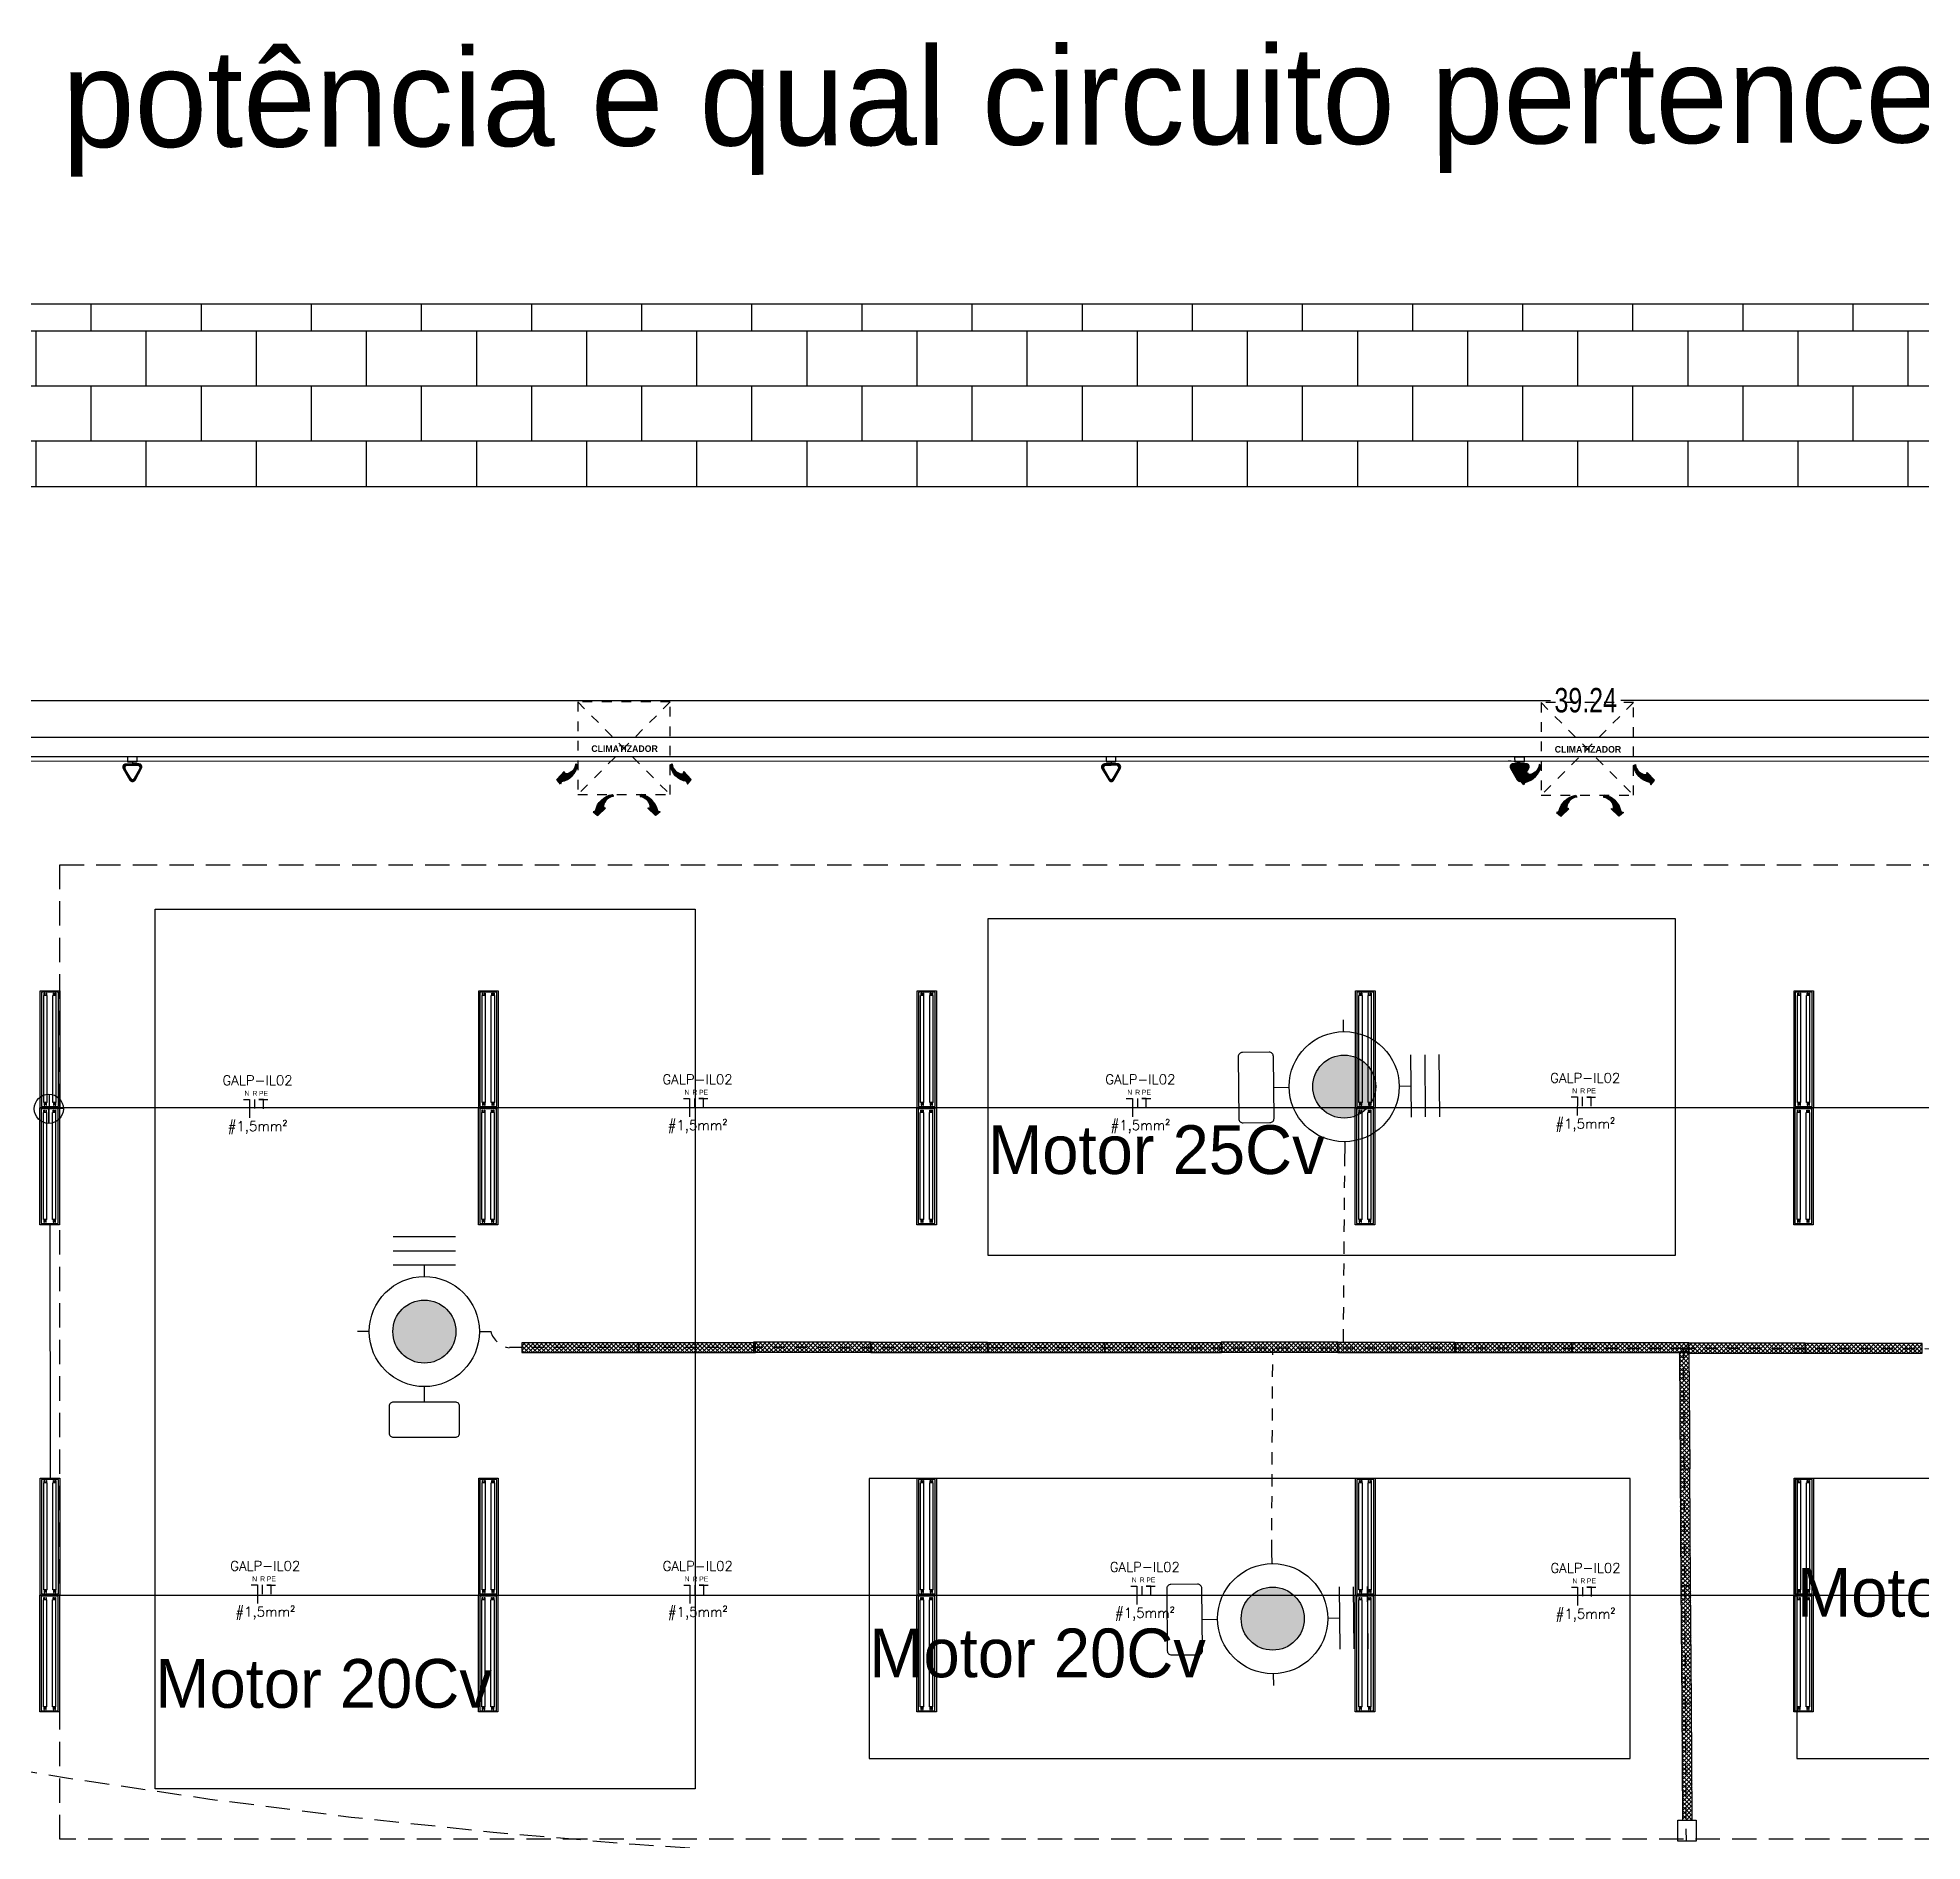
# Model space of a CAD drawing. Header units: metres. Extents: x 2442 to 5008, y 1070 to 2228.
# Drawn here: x 2476.5 to 2495.85, y 1110.85 to 1129.35 of the extents above; entities that cross this region are included whole.
import ezdxf
from ezdxf.enums import TextEntityAlignment as Align

# ---------------------------------------------------------------- set-up
doc = ezdxf.new("R2010")
doc.units = ezdxf.units.M
doc.linetypes.add('HIDDEN', pattern=[0.375, 0.25, -0.125])
doc.linetypes.add('HIDDEN2', pattern=[0.1875, 0.125, -0.0625])
doc.layers.get('Defpoints').update_dxf_attribs({"color": 130})
for name, color, linetype in [('01', 1, 'Continuous'), ('ARQ LAYOUT', 252, 'Continuous'), ('ARQ-COTAS', 1, 'Continuous'), ('ARQ_ELÉTRODUTOS', 2, 'Continuous'), ('ARQ_LAYOUT', 8, 'Continuous'), ('ARQ_PAREDES', 6, 'Continuous'), ('ARQ_PROJECOES', 1, 'HIDDEN'), ('ARQ_TOMADAS', 30, 'Continuous'), ('CEILLING', 5, 'Continuous'), ('ELETROCALHA', 1, 'Continuous'), ('FIACAO', 7, 'Continuous'), ('fluxoinsuflamento', 112, 'Continuous'), ('HATCH_ELETRODUTOS', 7, 'Continuous'), ('INDICACAO_BIT_FIACAO', 10, 'Continuous'), ('INDICACAO_CIRCUITO_FIA', 7, 'Continuous'), ('LUMINÁRIAS RESIDENCIAL', 150, 'Continuous'), ('muro', 50, 'Continuous'), ('TOMADAS 220V RESIDENCIAL', 130, 'Continuous')]:
    doc.layers.add(name, color=color, linetype=linetype)
doc.styles.add('ARIAL', font='arial.ttf')
doc.styles.add('Century G', font='')
doc.styles.add('LOGO 02', font='')
doc.styles.add('Luciene 01', font='swisscl.ttf')
doc.styles.add('ROMANS', font='ROMANS.SHX')
doc.styles.get("Standard").update_dxf_attribs({"font": 'arial.ttf'})
doc.styles.get('Century G').set_extended_font_data('Century Gothic', bold=True)
doc.styles.get('LOGO 02').set_extended_font_data('Bella Donna')
doc.linetypes.add('ELETROCALHA', pattern='A,0.5,-0.2,["=",Standard,S=0.18,R=0,X=-0.15,Y=-0.08],0', length=0.7)
doc.dimstyles.new('LP 50', dxfattribs={"dimscale": 0.5, "dimtxt": 0.5, "dimasz": 0.5, "dimexe": 1, "dimexo": 0.01, "dimgap": 0.05, "dimtad": 0, "dimzin": 0, "dimdsep": 46, "dimtxsty": 'Luciene 01', "dimblk": 'DOT', "dimcen": 1, "dimclrd": 256, "dimclre": 256, "dimclrt": 256, "dimadec": 0, "dimazin": 0, "dimtfac": 1, "dimtofl": 0, "dimtmove": 0, "dimatfit": 3, "dimldrblk": 'DOT', "dimfxl": 1, "dimtolj": 1, "dimtzin": 0, "dimlwd": -1, "dimarcsym": 1})

# ---------------------------------------------------------------- blocks, each defined once
blk = doc.blocks.new('_Dot')
at = {"color": 0, "linetype": 'ByBlock', "lineweight": -2}
blk.add_line((-0.5, 0), (-1, 0), dxfattribs=at)
at = {"color": 0, "linetype": 'ByBlock', "const_width": 0.5}
blk.add_lwpolyline([(-0.25, 0, 1), (0.25, 0, 1)], format="xyb", close=True, dxfattribs=at)
blk = doc.blocks.new('*D319')
at = {"lineweight": -2, "transparency": 16777216}
for p, q in [((2472.774, 1121.976), (2472.774, 1123.052)), ((2512.01, 1121.976), (2512.01, 1123.052))]:
    blk.add_line(p, q, dxfattribs=at)
at = {"transparency": 16777216}
for p, q in [((2473.024, 1122.552), (2492.03, 1122.552)), ((2511.76, 1122.552), (2492.754, 1122.552))]:
    blk.add_line(p, q, dxfattribs=at)
at = {"layer": 'Defpoints', "color": 0, "transparency": 16777216}
for p in [(2512.01, 1122.552), (2472.774, 1121.971), (2512.01, 1121.971)]:
    blk.add_point(p, dxfattribs=at)
at = {"transparency": 16777216, "xscale": 0.25, "yscale": 0.25, "zscale": 0.25, "rotation": 180}
blk.add_blockref('_Dot', (2472.774, 1122.552), dxfattribs=at)
at = {"transparency": 16777216, "xscale": 0.25, "yscale": 0.25, "zscale": 0.25}
blk.add_blockref('_Dot', (2512.01, 1122.552), dxfattribs=at)
at = {"transparency": 16777216, "insert": (2492.392, 1122.552), "char_height": 0.25, "attachment_point": 5, "style": 'Luciene 01'}
blk.add_mtext('\\A1;39.24', dxfattribs=at)
blk = doc.blocks.new('*U368', base_point=(827.839, 596.659))
at = {"ltscale": 0.035}
for p, q in [((827.252, 596.745), (827.252, 596.572)), ((828.426, 596.745), (827.252, 596.745)), ((828.426, 596.572), (828.426, 596.745)), ((827.252, 596.572), (828.426, 596.572)), ((827.264, 596.718), (827.289, 596.718)), ((827.264, 596.711), (827.264, 596.718)), ((827.264, 596.711), (827.289, 596.711)), ((827.264, 596.693), (827.264, 596.7)), ((827.289, 596.7), (827.264, 596.7)), ((827.289, 596.693), (827.264, 596.693)), ((827.264, 596.624), (827.289, 596.624)), ((827.264, 596.618), (827.264, 596.624)), ((827.264, 596.618), (827.289, 596.618)), ((827.264, 596.599), (827.264, 596.606)), ((827.289, 596.606), (827.264, 596.606)), ((827.289, 596.599), (827.264, 596.599)), ((828.387, 596.723), (827.289, 596.723)), ((827.289, 596.723), (827.289, 596.688)), ((828.387, 596.688), (827.289, 596.688)), ((828.387, 596.629), (827.289, 596.629)), ((827.289, 596.629), (827.289, 596.594)), ((828.387, 596.594), (827.289, 596.594)), ((828.387, 596.723), (828.387, 596.688)), ((828.412, 596.718), (828.387, 596.718)), ((828.412, 596.711), (828.387, 596.711)), ((828.387, 596.7), (828.412, 596.7)), ((828.387, 596.693), (828.412, 596.693)), ((828.387, 596.629), (828.387, 596.594)), ((828.412, 596.624), (828.387, 596.624)), ((828.412, 596.618), (828.387, 596.618)), ((828.387, 596.606), (828.412, 596.606)), ((828.387, 596.599), (828.412, 596.599)), ((828.412, 596.711), (828.412, 596.718)), ((828.412, 596.693), (828.412, 596.7)), ((828.412, 596.618), (828.412, 596.624)), ((828.412, 596.599), (828.412, 596.606))]:
    blk.add_line(p, q, dxfattribs=at)
blk.add_lwpolyline([(827.239, 596.759), (828.439, 596.759), (828.439, 596.559), (827.239, 596.559)], close=True)
blk = doc.blocks.new('*U369')
at = {"layer": 'LUMINÁRIAS RESIDENCIAL', "ltscale": 50}
blk.add_blockref('*U368', (0, 0), dxfattribs=at)
blk = doc.blocks.new('*U370')
at = {"color": 0, "linetype": 'ByBlock', "lineweight": -2, "transparency": 16777216}
for p in [(0, 18), (5, 18), (0, 13.5), (5, 13.5), (0, 9), (5, 9), (0, 4.5), (5, 4.5), (0, 0), (5, 0)]:
    blk.add_blockref('*U369', p, dxfattribs=at)
blk = doc.blocks.new('*U371', base_point=(827.839, 596.659))
at = {"ltscale": 0.035}
for p, q in [((827.252, 596.745), (827.252, 596.572)), ((828.426, 596.745), (827.252, 596.745)), ((828.426, 596.572), (828.426, 596.745)), ((827.252, 596.572), (828.426, 596.572)), ((827.264, 596.718), (827.289, 596.718)), ((827.264, 596.711), (827.264, 596.718)), ((827.264, 596.711), (827.289, 596.711)), ((827.264, 596.693), (827.264, 596.7)), ((827.289, 596.7), (827.264, 596.7)), ((827.289, 596.693), (827.264, 596.693)), ((827.264, 596.624), (827.289, 596.624)), ((827.264, 596.618), (827.264, 596.624)), ((827.264, 596.618), (827.289, 596.618)), ((827.264, 596.599), (827.264, 596.606)), ((827.289, 596.606), (827.264, 596.606)), ((827.289, 596.599), (827.264, 596.599)), ((828.387, 596.723), (827.289, 596.723)), ((827.289, 596.723), (827.289, 596.688)), ((828.387, 596.688), (827.289, 596.688)), ((828.387, 596.629), (827.289, 596.629)), ((827.289, 596.629), (827.289, 596.594)), ((828.387, 596.594), (827.289, 596.594)), ((828.387, 596.723), (828.387, 596.688)), ((828.412, 596.718), (828.387, 596.718)), ((828.412, 596.711), (828.387, 596.711)), ((828.387, 596.7), (828.412, 596.7)), ((828.387, 596.693), (828.412, 596.693)), ((828.387, 596.629), (828.387, 596.594)), ((828.412, 596.624), (828.387, 596.624)), ((828.412, 596.618), (828.387, 596.618)), ((828.387, 596.606), (828.412, 596.606)), ((828.387, 596.599), (828.412, 596.599)), ((828.412, 596.711), (828.412, 596.718)), ((828.412, 596.693), (828.412, 596.7)), ((828.412, 596.618), (828.412, 596.624)), ((828.412, 596.599), (828.412, 596.606))]:
    blk.add_line(p, q, dxfattribs=at)
blk.add_lwpolyline([(827.239, 596.759), (828.439, 596.759), (828.439, 596.559), (827.239, 596.559)], close=True)
blk = doc.blocks.new('*U372')
at = {"layer": 'LUMINÁRIAS RESIDENCIAL', "ltscale": 50}
blk.add_blockref('*U371', (0, 0), dxfattribs=at)
blk = doc.blocks.new('*U373')
at = {"color": 0, "linetype": 'ByBlock', "lineweight": -2, "transparency": 16777216}
for p in [(0, 18), (5, 18), (0, 13.5), (5, 13.5), (0, 9), (5, 9), (0, 4.5), (5, 4.5), (0, 0), (5, 0)]:
    blk.add_blockref('*U372', p, dxfattribs=at)
blk = doc.blocks.new('A$C5c12d58d')
at = {"layer": 'ARQ_ELÉTRODUTOS'}
blk.add_circle((0, 0), 0.15, dxfattribs=at)
blk = doc.blocks.new('A$C97385c09')
at = {"layer": 'ARQ_ELÉTRODUTOS'}
for p, q in [((-0.384, -2.049), (-0.386, -2.349)), ((-0.386, -2.349), (-0.386, -2.193)), ((-0.386, -2.193), (-0.237, -2.193))]:
    blk.add_line(p, q, dxfattribs=at)
blk.add_blockref('A$C5c12d58d', (-0.386, -2.199), dxfattribs=at)
blk = doc.blocks.new('A$C48e83005')
at = {"layer": 'ARQ_ELÉTRODUTOS'}
blk.add_blockref('A$C97385c09', (0.38, 2.188), dxfattribs=at)
blk = doc.blocks.new('A$C1f97de24')
at = {"layer": 'ARQ_ELÉTRODUTOS'}
blk.add_blockref('A$C48e83005', (0, 0), dxfattribs=at)
blk = doc.blocks.new('A$C98eb1bb1')
at = {"layer": 'ARQ_ELÉTRODUTOS'}
blk.add_blockref('A$C1f97de24', (0, 0), dxfattribs=at)
blk = doc.blocks.new('fluxoins')
at = {"layer": 'fluxoinsuflamento'}
h = blk.add_hatch(color=256, dxfattribs=at)
h.paths.add_polyline_path([(16.3, 1.4), (15.8, 2.3, -0.419144), (5.4, 0.4), (1.9, -2.7, 0.319207)])
h.paths.add_polyline_path([(6.6, 1.4), (0, -0.5), (0.6, -3.8)])
for points in [[(6.6, 1.4), (0, -0.5), (0, 0), (6.6, 2)], [(0.6, -3.8), (0, -0.5), (6.6, 1.4)]]:
    blk.add_lwpolyline(points, close=True, dxfattribs=at)
for points in [[(1.9, -2.7, 0.319207), (16.3, 1.4), (15.8, 2.3, -0.419144), (5.4, 0.4)], [(5.8, 0.8), (5.4, 0.4, 0.419144), (15.8, 2.3), (15.5, 2.6, -0.416345)]]:
    blk.add_lwpolyline(points, format="xyb", close=True, dxfattribs=at)
blk = doc.blocks.new('cassete48')
at = {"layer": 'ARQ_PROJECOES', "color": 30, "ltscale": 0.08}
for p, q in [((2968.409, 1307.778), (2969.358, 1306.827)), ((2969.358, 1307.778), (2968.409, 1306.827))]:
    blk.add_line(p, q, dxfattribs=at)
blk.add_lwpolyline([(2968.409, 1307.778), (2968.409, 1306.827), (2969.358, 1306.827), (2969.358, 1307.778)], close=True, dxfattribs=at)
at = {"layer": 'CEILLING', "yscale": 0.01599995220457446, "zscale": 0.01599995220457446}
for p, xscale, rotation in [((2968.194, 1306.982), 0.01599995220457446, 29.85841420346571), ((2969.573, 1306.982), -0.01599995220457446, 330.1415857965343), ((2968.615, 1306.612), -0.01599995220457446, 240.1415857965343), ((2969.208, 1306.612), 0.01599995220457446, 119.8584142034657)]:
    blk.add_blockref('fluxoins', p, dxfattribs=dict(at, xscale=xscale, rotation=rotation))
at = {"layer": 'ARQ-COTAS', "color": 30, "insert": (2968.549, 1307.332), "char_height": 0.06703, "width": 1.01626, "attachment_point": 1, "style": 'Century G'}
blk.add_mtext('CLIMATIZADOR', dxfattribs=at)
blk = doc.blocks.new('*U836', base_point=(1431.422, 204.482))
h = blk.add_hatch(color=256)
h.dxf.hatch_style = 1
h.paths.add_polyline_path([(1431.396, 204.669), (1431.327, 204.549, 0.575867), (1431.354, 204.504), (1431.422, 204.504), (1431.491, 204.504, 0.575867), (1431.517, 204.549), (1431.448, 204.669, 0.580323)])
h.paths.add_polyline_path([(1431.443, 204.651), (1431.498, 204.555, -0.575867), (1431.477, 204.519), (1431.422, 204.519), (1431.367, 204.519, -0.575867), (1431.346, 204.555), (1431.401, 204.651, -0.580323)], flags=16)
for p, q in [((1431.396, 204.669), (1431.327, 204.549)), ((1431.517, 204.549), (1431.448, 204.669)), ((1431.401, 204.651), (1431.346, 204.555)), ((1431.354, 204.504), (1431.422, 204.504)), ((1431.367, 204.519), (1431.422, 204.519)), ((1431.422, 204.519), (1431.477, 204.519)), ((1431.422, 204.504), (1431.491, 204.504)), ((1431.422, 204.482), (1431.422, 204.504)), ((1431.498, 204.555), (1431.443, 204.651))]:
    blk.add_line(p, q)
blk.add_lwpolyline([(1431.378, 204.432), (1431.466, 204.432, 0.414214), (1431.472, 204.438), (1431.472, 204.476, 0.414214), (1431.466, 204.482), (1431.378, 204.482, 0.414214), (1431.372, 204.476), (1431.372, 204.438, 0.414214)], format="xyb", close=True)
for centre, radius, start, end in [((1431.422, 204.654), 0.0301, 29.7449, 150.2551), ((1431.422, 204.639), 0.0241, 29.7449, 150.2551), ((1431.354, 204.534), 0.0301, 150.2551, 270), ((1431.367, 204.543), 0.0241, 150.2551, 270), ((1431.477, 204.543), 0.0241, 270, 29.7449), ((1431.491, 204.534), 0.0301, 270, 29.7449)]:
    blk.add_arc(centre, radius, start, end)
blk = doc.blocks.new('*U838', base_point=(1431.422, 204.482))
h = blk.add_hatch(color=256)
h.dxf.hatch_style = 1
h.paths.add_polyline_path([(1431.396, 204.669), (1431.327, 204.549, 0.575867), (1431.354, 204.504), (1431.422, 204.504), (1431.491, 204.504, 0.575867), (1431.517, 204.549), (1431.448, 204.669, 0.580323)])
h.paths.add_polyline_path([(1431.443, 204.651), (1431.498, 204.555, -0.575867), (1431.477, 204.519), (1431.422, 204.519), (1431.367, 204.519, -0.575867), (1431.346, 204.555), (1431.401, 204.651, -0.580323)], flags=16)
for p, q in [((1431.396, 204.669), (1431.327, 204.549)), ((1431.517, 204.549), (1431.448, 204.669)), ((1431.401, 204.651), (1431.346, 204.555)), ((1431.354, 204.504), (1431.422, 204.504)), ((1431.367, 204.519), (1431.422, 204.519)), ((1431.422, 204.519), (1431.477, 204.519)), ((1431.422, 204.504), (1431.491, 204.504)), ((1431.422, 204.482), (1431.422, 204.504)), ((1431.498, 204.555), (1431.443, 204.651))]:
    blk.add_line(p, q)
blk.add_lwpolyline([(1431.378, 204.432), (1431.466, 204.432, 0.414214), (1431.472, 204.438), (1431.472, 204.476, 0.414214), (1431.466, 204.482), (1431.378, 204.482, 0.414214), (1431.372, 204.476), (1431.372, 204.438, 0.414214)], format="xyb", close=True)
for centre, radius, start, end in [((1431.422, 204.654), 0.0301, 29.7449, 150.2551), ((1431.422, 204.639), 0.0241, 29.7449, 150.2551), ((1431.354, 204.534), 0.0301, 150.2551, 270), ((1431.367, 204.543), 0.0241, 150.2551, 270), ((1431.477, 204.543), 0.0241, 270, 29.7449), ((1431.491, 204.534), 0.0301, 270, 29.7449)]:
    blk.add_arc(centre, radius, start, end)
blk = doc.blocks.new('*U876', base_point=(1427.484, 198.654))
h = blk.add_hatch(color=256)
h.dxf.hatch_style = 1
h.paths.add_polyline_path([(1427.39, 198.718, 0.575867), (1427.416, 198.673), (1427.484, 198.673), (1427.553, 198.673, 0.575867), (1427.579, 198.718), (1427.511, 198.838, 0.580323), (1427.458, 198.838)])
for p, q in [((1427.458, 198.838), (1427.39, 198.718)), ((1427.416, 198.673), (1427.484, 198.673)), ((1427.484, 198.654), (1427.484, 198.676)), ((1427.484, 198.673), (1427.553, 198.673)), ((1427.579, 198.718), (1427.511, 198.838))]:
    blk.add_line(p, q)
blk.add_lwpolyline([(1427.441, 198.604), (1427.529, 198.604, 0.414214), (1427.535, 198.61), (1427.534, 198.648, 0.414214), (1427.528, 198.654), (1427.44, 198.654, 0.414214), (1427.434, 198.648), (1427.435, 198.61, 0.414214)], format="xyb", close=True)
for centre, start, end in [((1427.484, 198.823), 29.7449, 150.2551), ((1427.416, 198.703), 150.2551, 270), ((1427.553, 198.703), 270, 29.7449)]:
    blk.add_arc(centre, 0.0301, start, end)
blk = doc.blocks.new('*U1118', base_point=(1427.3713, 179.8571))
h = blk.add_hatch(color=256)
h.dxf.hatch_style = 1
h.paths.add_polyline_path([(1427.3266, 179.9571, 1), (1427.4161, 179.9571, 1)])
at = {"ltscale": 0.035}
for p, q in [((1427.3272, 180.0918), (1427.4155, 180.0918)), ((1427.3272, 180.0718), (1427.4155, 180.0718)), ((1427.3272, 180.0518), (1427.4155, 180.0518))]:
    blk.add_line(p, q, dxfattribs=at)
blk.add_line((1427.3713, 179.8571), (1427.3713, 179.879))
at = {"linetype": 'ByBlock'}
for points in [[(1427.3713, 180.0353), (1427.3713, 180.0518)], [(1427.2932, 179.9571), (1427.2766, 179.9571)], [(1427.4495, 179.9571), (1427.4661, 179.9571)]]:
    blk.add_lwpolyline(points, dxfattribs=at)
blk.add_lwpolyline([(1427.3274, 179.8071), (1427.4153, 179.8071, 0.414214), (1427.4213, 179.8131), (1427.4213, 179.8511, 0.414214), (1427.4153, 179.8571), (1427.3274, 179.8571, 0.414214), (1427.3213, 179.8511), (1427.3213, 179.8131, 0.414214)], format="xyb", close=True)
at = {"ltscale": 0.035}
blk.add_circle((1427.3713, 179.9571), 0.0781, dxfattribs=at)
blk.add_circle((1427.3713, 179.9571), 0.0447)
blk = doc.blocks.new('*U1128', base_point=(1427.3713, 179.8571))
h = blk.add_hatch(color=256)
h.dxf.hatch_style = 1
h.paths.add_polyline_path([(1427.3266, 179.9571, 1), (1427.4161, 179.9571, 1)])
at = {"ltscale": 0.035}
for p, q in [((1427.3272, 180.0918), (1427.4155, 180.0918)), ((1427.3272, 180.0718), (1427.4155, 180.0718)), ((1427.3272, 180.0518), (1427.4155, 180.0518))]:
    blk.add_line(p, q, dxfattribs=at)
blk.add_line((1427.3713, 179.8571), (1427.3713, 179.879))
at = {"linetype": 'ByBlock'}
for points in [[(1427.3713, 180.0353), (1427.3713, 180.0518)], [(1427.2932, 179.9571), (1427.2766, 179.9571)], [(1427.4495, 179.9571), (1427.4661, 179.9571)]]:
    blk.add_lwpolyline(points, dxfattribs=at)
blk.add_lwpolyline([(1427.3274, 179.8071), (1427.4153, 179.8071, 0.414214), (1427.4213, 179.8131), (1427.4213, 179.8511, 0.414214), (1427.4153, 179.8571), (1427.3274, 179.8571, 0.414214), (1427.3213, 179.8511), (1427.3213, 179.8131, 0.414214)], format="xyb", close=True)
at = {"ltscale": 0.035}
blk.add_circle((1427.3713, 179.9571), 0.0781, dxfattribs=at)
blk.add_circle((1427.3713, 179.9571), 0.0447)
blk = doc.blocks.new('*U1130', base_point=(1427.3713, 179.8571))
h = blk.add_hatch(color=256)
h.dxf.hatch_style = 1
h.paths.add_polyline_path([(1427.3266, 179.9571, 1), (1427.4161, 179.9571, 1)])
at = {"ltscale": 0.035}
for p, q in [((1427.3272, 180.0918), (1427.4155, 180.0918)), ((1427.3272, 180.0718), (1427.4155, 180.0718)), ((1427.3272, 180.0518), (1427.4155, 180.0518))]:
    blk.add_line(p, q, dxfattribs=at)
blk.add_line((1427.3713, 179.8571), (1427.3713, 179.879))
at = {"linetype": 'ByBlock'}
for points in [[(1427.3713, 180.0353), (1427.3713, 180.0518)], [(1427.2932, 179.9571), (1427.2766, 179.9571)], [(1427.4495, 179.9571), (1427.4661, 179.9571)]]:
    blk.add_lwpolyline(points, dxfattribs=at)
blk.add_lwpolyline([(1427.3274, 179.8071), (1427.4153, 179.8071, 0.414214), (1427.4213, 179.8131), (1427.4213, 179.8511, 0.414214), (1427.4153, 179.8571), (1427.3274, 179.8571, 0.414214), (1427.3213, 179.8511), (1427.3213, 179.8131, 0.414214)], format="xyb", close=True)
at = {"ltscale": 0.035}
blk.add_circle((1427.3713, 179.9571), 0.0781, dxfattribs=at)
blk.add_circle((1427.3713, 179.9571), 0.0447)

msp = doc.modelspace()

# ---------------------------------------------------------------- hatches: boundary and pattern name
at = {"layer": 'HATCH_ELETRODUTOS'}
h = msp.add_hatch(dxfattribs=at)
h.set_pattern_fill('ANSI37', color=140, scale=0.01, style=0)
h.set_pattern_definition([(45, (1047.730628, 896.180126), (-0.0224506403, 0.0224506403), []), (135, (1047.730628, 896.180126), (-0.0224506403, -0.0224506403), [])])
h.paths.add_polyline_path([(2481.471, 1115.86), (2482.671, 1115.86), (2482.671, 1115.96), (2481.471, 1115.96)])
h = msp.add_hatch(dxfattribs=at)
h.set_pattern_fill('ANSI37', color=140, scale=0.01, style=0)
h.set_pattern_definition([(45, (1048.92942, 896.180285), (-0.0224506403, 0.0224506403), []), (135, (1048.92942, 896.180285), (-0.0224506403, -0.0224506403), [])])
h.paths.add_polyline_path([(2482.67, 1115.86), (2483.87, 1115.86), (2483.87, 1115.96), (2482.67, 1115.96)])
h = msp.add_hatch(dxfattribs=at)
h.set_pattern_fill('ANSI37', color=140, scale=0.01, style=0)
h.set_pattern_definition([(45, (1050.112, 896.185567), (-0.0224506403, 0.0224506403), []), (135, (1050.112, 896.185567), (-0.0224506403, -0.0224506403), [])])
h.paths.add_polyline_path([(2483.852, 1115.865), (2485.052, 1115.865), (2485.052, 1115.965), (2483.852, 1115.965)])
h = msp.add_hatch(dxfattribs=at)
h.set_pattern_fill('ANSI37', color=140, scale=0.01, style=0)
h.set_pattern_definition([(45, (1051.31245, 896.182703), (-0.0224506403, 0.0224506403), []), (135, (1051.31245, 896.182703), (-0.0224506403, -0.0224506403), [])])
h.paths.add_polyline_path([(2485.053, 1115.862), (2486.253, 1115.862), (2486.253, 1115.962), (2485.053, 1115.962)])
h = msp.add_hatch(dxfattribs=at)
h.set_pattern_fill('ANSI37', color=140, scale=0.01, style=0)
h.set_pattern_definition([(45, (1052.5146, 896.180126), (-0.0224506403, 0.0224506403), []), (135, (1052.5146, 896.180126), (-0.0224506403, -0.0224506403), [])])
h.paths.add_polyline_path([(2486.255, 1115.86), (2487.455, 1115.86), (2487.455, 1115.96), (2486.255, 1115.96)])
h = msp.add_hatch(dxfattribs=at)
h.set_pattern_fill('ANSI37', color=140, scale=0.01, style=0)
h.set_pattern_definition([(45, (1053.713392, 896.180285), (-0.0224506403, 0.0224506403), []), (135, (1053.713392, 896.180285), (-0.0224506403, -0.0224506403), [])])
h.paths.add_polyline_path([(2487.454, 1115.86), (2488.654, 1115.86), (2488.654, 1115.96), (2487.454, 1115.96)])
h = msp.add_hatch(dxfattribs=at)
h.set_pattern_fill('ANSI37', color=140, scale=0.01, style=0)
h.set_pattern_definition([(45, (1054.908595, 896.185567), (-0.0224506403, 0.0224506403), []), (135, (1054.908595, 896.185567), (-0.0224506403, -0.0224506403), [])])
h.paths.add_polyline_path([(2488.649, 1115.865), (2489.849, 1115.865), (2489.849, 1115.965), (2488.649, 1115.965)])
h = msp.add_hatch(dxfattribs=at)
h.set_pattern_fill('ANSI37', color=140, scale=0.01, style=0)
h.set_pattern_definition([(45, (1056.109045, 896.182703), (-0.0224506403, 0.0224506403), []), (135, (1056.109045, 896.182703), (-0.0224506403, -0.0224506403), [])])
h.paths.add_polyline_path([(2489.849, 1115.862), (2491.049, 1115.862), (2491.049, 1115.962), (2489.849, 1115.962)])
h = msp.add_hatch(dxfattribs=at)
h.set_pattern_fill('ANSI37', color=140, scale=0.01, style=0)
h.set_pattern_definition([(45, (1057.311196, 896.180126), (-0.0224506403, 0.0224506403), []), (135, (1057.311196, 896.180126), (-0.0224506403, -0.0224506403), [])])
h.paths.add_polyline_path([(2491.051, 1115.86), (2492.251, 1115.86), (2492.251, 1115.96), (2491.051, 1115.96)])
h = msp.add_hatch(dxfattribs=at)
h.set_pattern_fill('ANSI37', color=140, scale=0.01, style=0)
h.set_pattern_definition([(45, (1058.509987, 896.180285), (-0.0224506403, 0.0224506403), []), (135, (1058.509987, 896.180285), (-0.0224506403, -0.0224506403), [])])
h.paths.add_polyline_path([(2492.25, 1115.86), (2493.45, 1115.86), (2493.45, 1115.96), (2492.25, 1115.96)])
h = msp.add_hatch(dxfattribs=at)
h.set_pattern_fill('ANSI37', color=140, scale=0.01, style=0)
h.set_pattern_definition([(45, (1059.705083, 896.17534), (-0.0224506403, 0.0224506403), []), (135, (1059.705083, 896.17534), (-0.0224506403, -0.0224506403), [])])
h.paths.add_polyline_path([(2493.445, 1115.855), (2494.645, 1115.855), (2494.645, 1115.955), (2493.445, 1115.955)])
h = msp.add_hatch(dxfattribs=at)
h.set_pattern_fill('ANSI37', color=140, scale=0.01, style=0)
h.set_pattern_definition([(45, (1060.905533, 896.172478), (-0.0224506403, 0.0224506403), []), (135, (1060.905533, 896.172478), (-0.0224506403, -0.0224506403), [])])
h.paths.add_polyline_path([(2494.646, 1115.852), (2495.846, 1115.852), (2495.846, 1115.952), (2494.646, 1115.952)])
h = msp.add_hatch(dxfattribs=at)
h.set_pattern_fill('ANSI37', color=140, scale=0.01, angle=-89.5846, style=0)
h.set_pattern_definition([(315.415353, (2263.286764, 2547.976522), (0.0222873009, 0.0226127999), []), (45.415353, (2263.286764, 2547.976522), (-0.0226127999, 0.0222873009), [])])
h.paths.add_polyline_path([(2493.354, 1115.866), (2493.363, 1114.667), (2493.463, 1114.667), (2493.454, 1115.867)])
h = msp.add_hatch(dxfattribs=at)
h.set_pattern_fill('ANSI37', color=140, scale=0.01, angle=-89.5846, style=0)
h.set_pattern_definition([(315.415353, (2263.292902, 2546.774384), (0.0222873009, 0.0226127999), []), (45.415353, (2263.292902, 2546.774384), (-0.0226127999, 0.0222873009), [])])
h.paths.add_polyline_path([(2493.36, 1114.664), (2493.369, 1113.464), (2493.469, 1113.465), (2493.46, 1114.665)])
h = msp.add_hatch(dxfattribs=at)
h.set_pattern_fill('ANSI37', color=140, scale=0.01, angle=-89.5846, style=0)
h.set_pattern_definition([(315.415353, (2263.30175, 2545.575626), (0.0222873009, 0.0226127999), []), (45.415353, (2263.30175, 2545.575626), (-0.0226127999, 0.0222873009), [])])
h.paths.add_polyline_path([(2493.369, 1113.466), (2493.378, 1112.266), (2493.478, 1112.266), (2493.469, 1113.466)])
h = msp.add_hatch(dxfattribs=at)
h.set_pattern_fill('ANSI37', color=140, scale=0.01, angle=-89.5846, style=0)
h.set_pattern_definition([(315.415353, (2263.309776, 2544.373062), (0.0222873009, 0.0226127999), []), (45.415353, (2263.309776, 2544.373062), (-0.0226127999, 0.0222873009), [])])
h.paths.add_polyline_path([(2493.377, 1112.263), (2493.386, 1111.063), (2493.486, 1111.064), (2493.477, 1112.264)])
at = {"layer": 'muro', "true_color": 0xf1eb1f}
h = msp.add_hatch(dxfattribs=at)
h.set_pattern_fill('BRICK', color=2, scale=0.089, style=0)
h.paths.add_polyline_path([(2463.228, 1126.62), (2524.663, 1126.62), (2524.663, 1088.129), (2463.228, 1088.129)])
h.paths.add_polyline_path([(2464.728, 1124.746), (2522.788, 1124.746), (2522.788, 1089.628), (2464.728, 1089.628)], flags=16)

# ---------------------------------------------------------------- linework, layer by layer
at = {"layer": 'ARQ LAYOUT', "linetype": 'HIDDEN'}
msp.add_lwpolyline([(2476.73, 1110.866), (2476.73, 1120.866), (2509.929, 1120.866), (2509.929, 1117.116), (2509.895, 1117.116), (2509.895, 1110.866), (2476.73, 1110.866)], dxfattribs=at)
at = {"layer": 'ARQ LAYOUT'}
for points in [[(2477.71, 1120.408), (2483.251, 1120.408), (2483.251, 1111.382), (2477.71, 1111.382)], [(2486.257, 1116.858), (2493.312, 1116.858), (2493.312, 1120.311), (2486.257, 1120.311)], [(2485.038, 1111.694), (2492.847, 1111.694), (2492.847, 1114.567), (2485.038, 1114.567)], [(2494.56, 1111.694), (2502.522, 1111.694), (2502.522, 1114.567), (2494.56, 1114.567)]]:
    msp.add_lwpolyline(points, close=True, dxfattribs=at)
at = {"layer": 'ARQ_ELÉTRODUTOS'}
for p, q in [((2508.229, 1118.372), (2476.527, 1118.372)), ((2476.629, 1117.171), (2476.63, 1114.573)), ((2476.527, 1113.372), (2508.23, 1113.372))]:
    msp.add_line(p, q, dxfattribs=at)
at = {"layer": 'ARQ_ELÉTRODUTOS', "linetype": 'HIDDEN'}
for centre, radius, start, end in [((2505.073, 1194.248), 88.655, 246.44572, 262.02698), ((2488.067, 1182.635), 72.026, 255.18539, 273.83571), ((2578.489, 1309.871), 224.991, 241.07147, 251.35905)]:
    msp.add_arc(centre, radius, start, end, dxfattribs=at)
at = {"layer": 'ARQ_PAREDES'}
for points in [[(2499.983, 1091.619), (2519.969, 1091.619), (2519.969, 1122.171), (2466.478, 1122.171), (2466.478, 1118.655)], [(2515.787, 1121.971), (2472.774, 1121.971)]]:
    msp.add_lwpolyline(points, dxfattribs=at)
at = {"layer": 'ARQ_TOMADAS', "lineweight": -3}
msp.add_line((2472.814, 1121.929), (2507.498, 1121.933), dxfattribs=at)
at = {"layer": 'ARQ_TOMADAS', "linetype": 'HIDDEN2', "lineweight": -3}
for p, q in [((2489.917, 1117.899), (2489.902, 1115.903)), ((2493.397, 1115.902), (2481.346, 1115.913)), ((2489.17, 1113.812), (2489.18, 1115.909)), ((2493.425, 1110.847), (2493.398, 1115.905)), ((2493.398, 1115.905), (2505.636, 1115.88))]:
    msp.add_line(p, q, dxfattribs=at)
at = {"layer": 'ARQ_TOMADAS', "color": 4, "lineweight": -3}
msp.add_lwpolyline([(2493.527, 1110.846), (2493.339, 1110.846), (2493.339, 1111.063), (2493.526, 1111.063)], close=True, dxfattribs=at)
at = {"layer": 'ARQ_TOMADAS', "lineweight": -3}
msp.add_arc((2491.595, 1121.676), 0.255, 61.9737, 89.2777, dxfattribs=at)
at = {"layer": 'ARQ_TOMADAS', "linetype": 'HIDDEN2', "lineweight": -3}
msp.add_arc((2481.379, 1116.14), 0.234, 195.8629, 261.4081, dxfattribs=at)
at = {"layer": 'ELETROCALHA', "color": 140, "linetype": 'ELETROCALHA'}
for points in [[(2481.471, 1115.86), (2482.671, 1115.86), (2482.671, 1115.96), (2481.471, 1115.96)], [(2482.67, 1115.86), (2483.87, 1115.86), (2483.87, 1115.96), (2482.67, 1115.96)], [(2483.852, 1115.865), (2485.052, 1115.865), (2485.052, 1115.965), (2483.852, 1115.965)], [(2485.053, 1115.862), (2486.253, 1115.862), (2486.253, 1115.962), (2485.053, 1115.962)], [(2486.255, 1115.86), (2487.455, 1115.86), (2487.455, 1115.96), (2486.255, 1115.96)], [(2487.454, 1115.86), (2488.654, 1115.86), (2488.654, 1115.96), (2487.454, 1115.96)], [(2488.649, 1115.865), (2489.849, 1115.865), (2489.849, 1115.965), (2488.649, 1115.965)], [(2489.849, 1115.862), (2491.049, 1115.862), (2491.049, 1115.962), (2489.849, 1115.962)], [(2491.051, 1115.86), (2492.251, 1115.86), (2492.251, 1115.96), (2491.051, 1115.96)], [(2492.25, 1115.86), (2493.45, 1115.86), (2493.45, 1115.96), (2492.25, 1115.96)], [(2493.445, 1115.855), (2494.645, 1115.855), (2494.645, 1115.955), (2493.445, 1115.955)], [(2494.646, 1115.852), (2495.846, 1115.852), (2495.846, 1115.952), (2494.646, 1115.952)], [(2493.354, 1115.866), (2493.363, 1114.667), (2493.463, 1114.667), (2493.454, 1115.867)], [(2493.36, 1114.664), (2493.369, 1113.464), (2493.469, 1113.465), (2493.46, 1114.665)], [(2493.369, 1113.466), (2493.378, 1112.266), (2493.478, 1112.266), (2493.469, 1113.466)], [(2493.377, 1112.263), (2493.386, 1111.063), (2493.486, 1111.064), (2493.477, 1112.264)]]:
    msp.add_lwpolyline(points, close=True, dxfattribs=at)
at = {"layer": 'FIACAO', "color": 4, "lineweight": -3}
for p, q in [((2478.615, 1118.458), (2478.679, 1118.458)), ((2478.679, 1118.458), (2478.679, 1118.267)), ((2483.132, 1118.468), (2483.195, 1118.468)), ((2483.195, 1118.468), (2483.195, 1118.278)), ((2487.677, 1118.468), (2487.74, 1118.468)), ((2487.74, 1118.468), (2487.74, 1118.278)), ((2492.243, 1118.483), (2492.307, 1118.483)), ((2492.307, 1118.483), (2492.306, 1118.293)), ((2478.695, 1113.475), (2478.758, 1113.475)), ((2478.758, 1113.475), (2478.758, 1113.285)), ((2483.134, 1113.474), (2483.197, 1113.474)), ((2483.197, 1113.474), (2483.197, 1113.284)), ((2487.723, 1113.464), (2487.786, 1113.464)), ((2487.786, 1113.464), (2487.786, 1113.274)), ((2492.245, 1113.454), (2492.309, 1113.454)), ((2492.309, 1113.454), (2492.309, 1113.264))]:
    msp.add_line(p, q, dxfattribs=at)
at = {"layer": 'FIACAO', "lineweight": -3}
for p, q in [((2478.729, 1118.458), (2478.729, 1118.363)), ((2478.82, 1118.457), (2478.774, 1118.457)), ((2483.245, 1118.468), (2483.245, 1118.373)), ((2483.337, 1118.467), (2483.291, 1118.467)), ((2487.79, 1118.468), (2487.79, 1118.373)), ((2487.882, 1118.467), (2487.836, 1118.467)), ((2492.356, 1118.483), (2492.356, 1118.388)), ((2492.448, 1118.482), (2492.402, 1118.482)), ((2478.808, 1113.475), (2478.808, 1113.38)), ((2478.9, 1113.474), (2478.854, 1113.474)), ((2483.247, 1113.474), (2483.247, 1113.379)), ((2483.339, 1113.474), (2483.293, 1113.474)), ((2487.836, 1113.464), (2487.836, 1113.369)), ((2487.928, 1113.463), (2487.882, 1113.463)), ((2492.359, 1113.454), (2492.359, 1113.359)), ((2492.45, 1113.453), (2492.404, 1113.453))]:
    msp.add_line(p, q, dxfattribs=at)
at = {"layer": 'FIACAO', "color": 3, "lineweight": -3}
for p, q in [((2478.774, 1118.457), (2478.865, 1118.457)), ((2478.82, 1118.362), (2478.82, 1118.457)), ((2483.291, 1118.467), (2483.382, 1118.467)), ((2483.336, 1118.372), (2483.337, 1118.467)), ((2487.836, 1118.467), (2487.927, 1118.467)), ((2487.882, 1118.372), (2487.882, 1118.467)), ((2492.402, 1118.482), (2492.493, 1118.482)), ((2492.448, 1118.387), (2492.448, 1118.482)), ((2478.854, 1113.474), (2478.945, 1113.474)), ((2478.9, 1113.38), (2478.9, 1113.474)), ((2483.293, 1113.474), (2483.384, 1113.474)), ((2483.339, 1113.379), (2483.339, 1113.474)), ((2487.882, 1113.463), (2487.973, 1113.463)), ((2487.927, 1113.369), (2487.928, 1113.463)), ((2492.404, 1113.453), (2492.495, 1113.453)), ((2492.45, 1113.358), (2492.45, 1113.453))]:
    msp.add_line(p, q, dxfattribs=at)
at = {"layer": 'muro'}
for points in [[(2463.228, 1126.62), (2524.663, 1126.62), (2524.663, 1088.129), (2463.228, 1088.129)], [(2464.728, 1124.746), (2522.788, 1124.746), (2522.788, 1089.628), (2464.728, 1089.628)]]:
    msp.add_lwpolyline(points, close=True, dxfattribs=at)

# ---------------------------------------------------------------- block references
at = {"rotation": 270.0000000000218}
for name, p in [('*U370', (2476.63, 1118.972)), ('*U373', (2476.627, 1117.772))]:
    msp.add_blockref(name, p, dxfattribs=at)
at = {"layer": '01'}
for p in [(-486.363, -185.242), (-476.475, -185.249)]:
    msp.add_blockref('cassete48', p, dxfattribs=at)
at = {"layer": 'ARQ_ELÉTRODUTOS'}
msp.add_blockref('A$C98eb1bb1', (2476.624, 1118.372), dxfattribs=at)
at = {"layer": 'ARQ_LAYOUT', "xscale": 7.231179986771563, "yscale": 7.231179986771563, "zscale": 7.231179986771563, "rotation": 270.5971174462543}
for name, p in [('*U1130', (2489.19, 1118.581)), ('*U1128', (2488.456, 1113.122))]:
    msp.add_blockref(name, p, dxfattribs=at)
at = {"layer": 'ARQ_LAYOUT', "xscale": 7.231179986771563, "yscale": 7.231179986771563, "zscale": 7.231179986771563}
msp.add_blockref('*U1118', (2480.472, 1115.352), dxfattribs=at)
at = {"layer": 'TOMADAS 220V RESIDENCIAL'}
for name, p, rotation in [('*U836', (2477.475, 1121.921), 180.4210655581034), ('*U838', (2487.521, 1121.922), 180.4210655581034), ('*U876', (2491.714, 1121.92), 180.2998215114266)]:
    msp.add_blockref(name, p, dxfattribs=dict(at, rotation=rotation))

# ---------------------------------------------------------------- texts
at = {"char_height": 0.5, "attachment_point": 1, "style": 'LOGO 02'}
for s, insert in [('Motor 25Cv', (2486.257, 1118.192)), ('Motor 15Cv', (2494.56, 1113.65)), ('Motor 20Cv', (2485.038, 1113.028)), ('Motor 20Cv', (2477.71, 1112.715))]:
    msp.add_mtext_dynamic_manual_height_columns(s, width=4, gutter_width=20, heights=[0], dxfattribs=dict(at, insert=insert))
at = {"layer": 'ARQ_TOMADAS', "color": 1, "linetype": 'HIDDEN2', "lineweight": -3, "style": 'LOGO 02'}
msp.add_text('Não foi especificada a potência e qual circuito pertence a cada tomada: TUE e TUG. ', height=1, rotation=0.1464, dxfattribs=at).set_placement((2463.226, 1128.193))
at = {"layer": 'INDICACAO_BIT_FIACAO', "style": 'ROMANS'}
for p in [(2478.76, 1118.233), (2483.276, 1118.243), (2487.821, 1118.243), (2492.387, 1118.258), (2478.839, 1113.25), (2483.278, 1113.249), (2487.867, 1113.239), (2492.39, 1113.229)]:
    msp.add_text('#1,5mm²', height=0.1, dxfattribs=at).set_placement(p, align=Align.TOP_CENTER)
at = {"layer": 'INDICACAO_CIRCUITO_FIA', "style": 'ROMANS'}
for p in [(2478.76, 1118.603), (2483.276, 1118.613), (2487.821, 1118.613), (2492.387, 1118.628), (2478.839, 1113.621), (2483.278, 1113.62), (2487.867, 1113.61), (2492.39, 1113.6)]:
    msp.add_text('GALP-IL02', height=0.1, dxfattribs=at).set_placement(p, align=Align.CENTER)
at = {"layer": 'INDICACAO_CIRCUITO_FIA', "color": 4, "ltscale": 0.5, "style": 'ARIAL'}
for p in [(2478.651, 1118.496), (2483.167, 1118.506), (2487.712, 1118.506), (2492.279, 1118.521), (2478.73, 1113.513), (2483.169, 1113.513), (2487.758, 1113.502), (2492.281, 1113.492)]:
    msp.add_text('N', height=0.05, dxfattribs=at).set_placement(p, align=Align.CENTER)
at = {"layer": 'INDICACAO_CIRCUITO_FIA', "color": 0, "ltscale": 0.5, "style": 'ARIAL'}
for p in [(2478.733, 1118.495), (2483.249, 1118.506), (2487.794, 1118.506), (2492.361, 1118.521), (2478.812, 1113.513), (2483.251, 1113.512), (2487.84, 1113.502), (2492.363, 1113.492)]:
    msp.add_text('R', height=0.05, dxfattribs=at).set_placement(p, align=Align.CENTER)
at = {"layer": 'INDICACAO_CIRCUITO_FIA', "color": 3, "ltscale": 0.5, "style": 'ARIAL'}
for p in [(2478.821, 1118.495), (2483.338, 1118.506), (2487.883, 1118.506), (2492.449, 1118.521), (2478.901, 1113.513), (2483.34, 1113.512), (2487.929, 1113.502), (2492.451, 1113.492)]:
    msp.add_text('PE', height=0.05, dxfattribs=at).set_placement(p, align=Align.CENTER)

# ---------------------------------------------------------------- dimensions: what is measured, and where the dimension line sits
dim = msp.add_linear_dim(base=(2512.01, 1122.552), p1=(2472.774, 1121.971), p2=(2512.01, 1121.971), dimstyle='LP 50')
dim.commit()
dim.dimension.update_dxf_attribs({"geometry": '*D319', "text_midpoint": (2492.392, 1122.552)})

doc.saveas('drawing.dxf')
